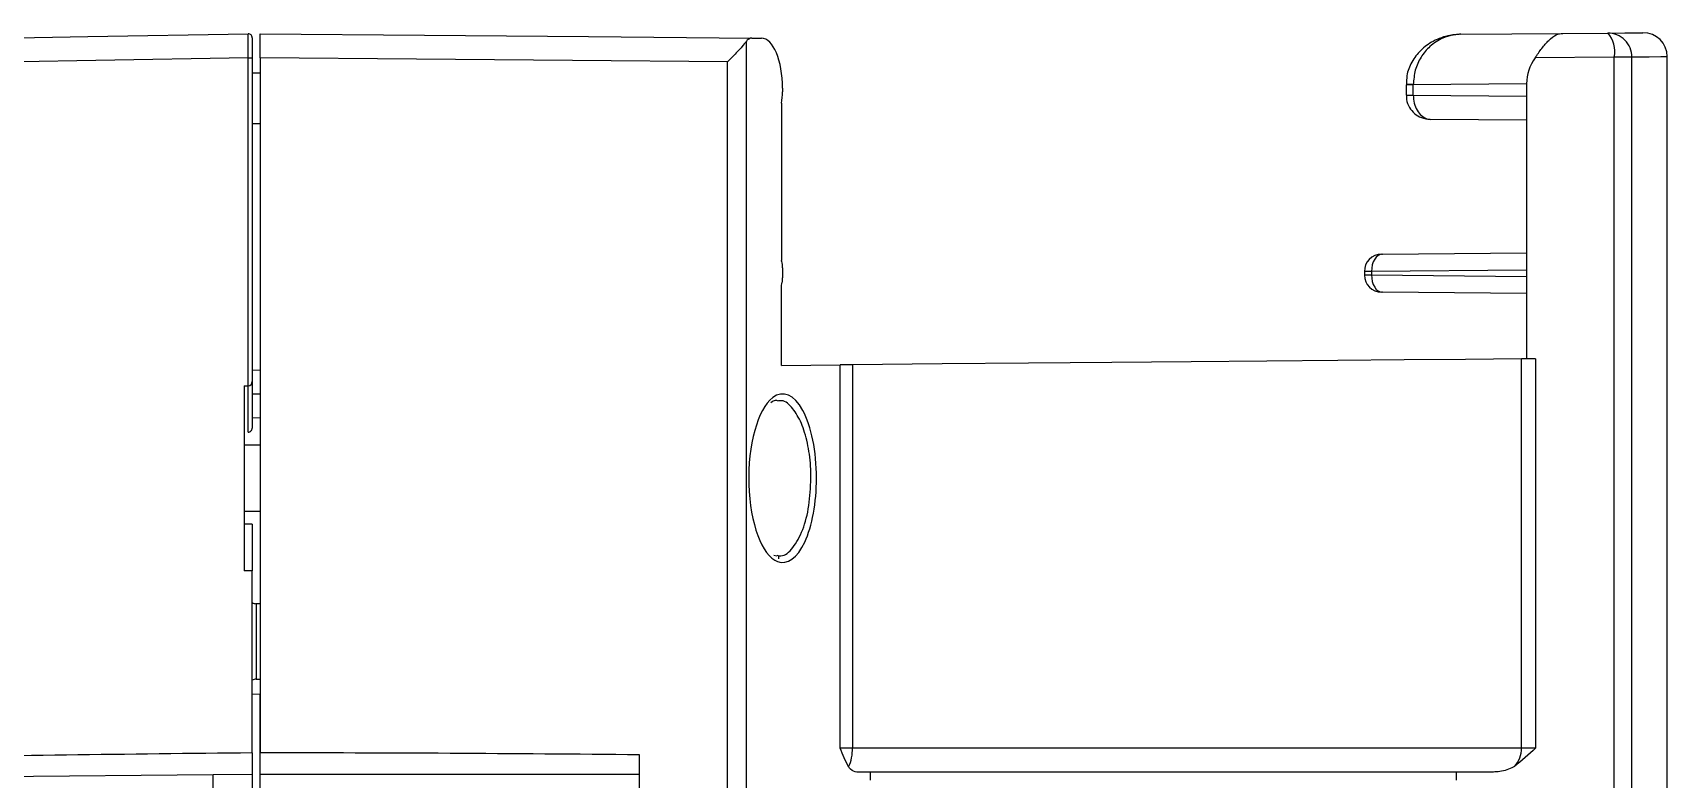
# Model space of a CAD drawing. Extents: x 12.3 to 108.7, y 1.1 to 80.4.
# Drawn here: x 47.151 to 51.217, y 18.477 to 20.334 of the extents above; entities that cross this region are included whole.
import ezdxf

# ---------------------------------------------------------------- set-up
doc = ezdxf.new("R2010")
doc.units = 0
doc.header["$MEASUREMENT"] = 0
doc.layers.add('OBJECT', color=7, linetype='CONTINUOUS')

msp = doc.modelspace()

# ---------------------------------------------------------------- linework, layer by layer
at = {"layer": 'OBJECT'}
for p, q in [((50.7036, 20.3299), (50.9567, 20.3321)), ((50.9567, 20.3321), (51.0686, 20.333)), ((48.9261, 18.3648), (48.9261, 20.3125)), ((48.9393, 20.3206), (48.9634, 20.3204)), ((47.6868, 20.2711), (47.6968, 20.2711)), ((47.6868, 19.4562), (47.6868, 20.2711)), ((47.6968, 20.2711), (47.6968, 19.4662)), ((47.7168, 20.2713), (47.7168, 18.5431)), ((48.8792, 18.3648), (48.8792, 20.2612)), ((51.085, 20.273), (50.8878, 20.2713)), ((51.085, 18.3814), (51.085, 20.273)), ((51.1285, 20.273), (51.085, 20.273)), ((51.1285, 18.3814), (51.1285, 20.273)), ((51.2168, 17.9356), (51.2168, 20.2738)), ((47.7168, 20.2328), (47.6968, 20.2328)), ((49.0161, 20.1958), (49.0161, 20.1865)), ((50.5669, 20.2045), (50.5669, 20.1784)), ((50.585, 20.2045), (50.5669, 20.2045)), ((50.5669, 20.1784), (50.585, 20.1784)), ((50.5671, 20.1784), (50.5671, 20.1783)), ((50.5697, 20.2045), (50.5697, 20.2047)), ((50.8668, 20.207), (50.585, 20.2045)), ((50.585, 20.2048), (50.585, 20.2045)), ((50.585, 20.1784), (50.585, 20.2045)), ((50.585, 20.1784), (50.585, 20.1783)), ((50.585, 20.1784), (50.8668, 20.176)), ((50.8668, 20.207), (50.8668, 20.176)), ((50.8668, 20.176), (50.8668, 19.5228)), ((49.0133, 20.1589), (49.0133, 19.7672)), ((47.6968, 20.1078), (47.7168, 20.1078)), ((50.8668, 20.1163), (50.6281, 20.1184)), ((50.5083, 19.7832), (50.8668, 19.7863)), ((49.0161, 19.7494), (49.0161, 19.724)), ((50.4632, 19.7401), (50.4632, 19.7314)), ((50.8668, 19.7435), (50.481, 19.7402)), ((50.481, 19.7402), (50.481, 19.7314)), ((50.481, 19.7314), (50.8668, 19.728)), ((49.0133, 19.5066), (49.0133, 19.7061)), ((50.8668, 19.6853), (50.5083, 19.6884)), ((50.8545, 18.5553), (50.8545, 19.5227)), ((50.8893, 19.523), (50.8893, 18.5553)), ((47.6968, 19.4946), (47.7168, 19.4953)), ((49.0133, 19.5066), (49.1591, 19.5079)), ((49.1591, 18.5553), (49.1591, 19.5079)), ((49.1898, 19.5081), (49.1898, 18.5553)), ((47.6768, 19.4562), (47.6768, 18.9962)), ((47.6768, 19.4562), (47.6868, 19.4562)), ((47.6868, 19.4562), (47.6868, 19.4562)), ((47.6868, 19.3407), (47.6868, 19.4562)), ((47.6968, 19.4662), (47.6968, 19.3509)), ((47.6968, 19.4362), (47.7168, 19.4362)), ((47.6968, 19.377), (47.7168, 19.3763)), ((47.7168, 19.3083), (47.6768, 19.3083)), ((47.6768, 19.1443), (47.7168, 19.1443)), ((47.6968, 19.1116), (47.6768, 19.1116)), ((47.6968, 19.1116), (47.6968, 18.9962)), ((49.0015, 19.0323), (48.9947, 19.0341)), ((49.0058, 19.0335), (49.0058, 19.0259)), ((47.6968, 18.9962), (47.6768, 18.9962)), ((47.6968, 18.5429), (47.6968, 18.9962)), ((47.7168, 18.9138), (47.7065, 18.914)), ((47.7065, 18.914), (47.7065, 18.7263)), ((47.7065, 18.7263), (47.7168, 18.7265)), ((47.6968, 18.6899), (47.7166, 18.6894)), ((47.7166, 18.6894), (47.7168, 18.6894)), ((47.7166, 18.4801), (47.7166, 18.6894)), ((47.6968, 18.5429), (47.6968, 18.489)), ((47.7168, 18.4891), (47.7168, 18.5431)), ((49.1591, 18.5553), (49.1898, 18.5553)), ((49.1898, 18.5553), (50.8545, 18.5553)), ((50.8545, 18.5553), (50.8893, 18.5553)), ((48.6598, 18.2224), (48.6598, 18.5382)), ((47.5999, 18.4883), (46.7738, 18.4817)), ((47.6968, 18.489), (47.5999, 18.4883)), ((47.5999, 16.2125), (47.5999, 18.4883)), ((47.6968, 18.489), (47.6968, 17.7435)), ((48.6598, 18.4898), (47.7168, 18.4891)), ((47.7168, 17.7453), (47.7168, 18.4891)), ((50.7807, 18.4953), (49.2006, 18.4953)), ((49.2338, 18.4953), (49.2338, 18.4757)), ((50.6928, 18.4757), (50.6928, 18.4953))]:
    msp.add_line(p, q, dxfattribs=at)
at = {"layer": 'OBJECT', "flags": 128}
for points in [[(46.4944, 20.3103), (46.8901, 20.3172), (47.2878, 20.3241), (47.6866, 20.3311)], [(47.7168, 20.3313), (48.1257, 20.3277), (48.5336, 20.3242), (48.9393, 20.3206)], [(51.0686, 20.333), (51.1115, 20.3334), (51.1402, 20.3337), (51.1545, 20.3338), (51.1563, 20.3338)], [(47.6868, 20.2711), (47.3082, 20.2645), (46.9304, 20.258), (46.5545, 20.2515)], [(48.8792, 20.2612), (48.4932, 20.2646), (48.1055, 20.2679), (47.7168, 20.2713)], [(51.2168, 20.2738), (51.215, 20.2738), (51.2006, 20.2737), (51.1717, 20.2734), (51.1285, 20.273)], [(50.5083, 19.7832), (50.5029, 19.7823), (50.4978, 19.7798), (50.493, 19.7758), (50.4889, 19.7705), (50.4855, 19.764), (50.483, 19.7566), (50.4815, 19.7485), (50.481, 19.7402)], [(50.5058, 19.7831), (50.5058, 19.7831), (50.5061, 19.7831), (50.5066, 19.7831), (50.5073, 19.7831), (50.5083, 19.7832)], [(50.481, 19.7402), (50.4742, 19.7401), (50.4689, 19.7401), (50.4652, 19.7401), (50.4634, 19.7401), (50.4632, 19.7401)], [(50.4632, 19.7314), (50.4634, 19.7314), (50.4652, 19.7314), (50.4689, 19.7314), (50.4742, 19.7314), (50.481, 19.7314)], [(50.481, 19.7314), (50.4815, 19.7231), (50.483, 19.715), (50.4855, 19.7076), (50.4889, 19.7011), (50.493, 19.6957), (50.4978, 19.6918), (50.5029, 19.6893), (50.5083, 19.6884)], [(50.5083, 19.6884), (50.5073, 19.6884), (50.5066, 19.6884), (50.5061, 19.6884), (50.5058, 19.6884), (50.5058, 19.6884)], [(50.8545, 19.5227), (50.7147, 19.5214), (50.562, 19.5201), (50.397, 19.5187), (50.2203, 19.5171), (50.0328, 19.5155), (49.8351, 19.5138), (49.6282, 19.512), (49.4128, 19.5101), (49.1898, 19.5081)], [(50.8893, 19.523), (50.879, 19.5229), (50.8695, 19.5228), (50.8612, 19.5227), (50.8545, 19.5227)], [(49.1898, 19.5081), (49.18, 19.5081), (49.1714, 19.508), (49.1643, 19.5079), (49.1591, 19.5079)]]:
    msp.add_lwpolyline(points, dxfattribs=at)
at = {"layer": 'OBJECT'}
for centre, radius, start, end in [((47.6868, 20.3211), 0.01, 0, 91), ((51.016, 20.2865), 0.0703, 348.9954, 41.5192), ((51.0688, 20.2734), 0.0597, 359.6925, 90.1765), ((51.1568, 20.2738), 0.06, 0.7164, 90.5), ((50.5809, 19.17), 1.0348, 89.7742, 90.7758), ((50.5691, 20.2514), 0.0467, 267.3346, 270.8211), ((50.581, 21.242), 1.0638, 269.2415, 270.216), ((50.5062, 19.7401), 0.043, 90.5, 180.3396), ((50.5062, 19.7314), 0.043, 180.3368, 269.5), ((47.6868, 19.4662), 0.01, 270, 0), ((47.7068, 18.934), 0.02, 240, 269), ((47.7068, 18.7063), 0.02, 91, 120), ((49.0837, 18.5521), 0.1062, 335.5638, 1.6947), ((50.7896, 18.5543), 0.0649, 316.3917, 0.8622)]:
    msp.add_arc(centre, radius, start, end, dxfattribs=at)
for centre, major_axis, ratio, start_param, end_param in [((48.9631, 20.1954), (0.0002, 0.125), 0.424265, 4.716067, 6.280145), ((51.0141, 20.2076), (0.1472, 0.0021), 0.848877, 2.589453, 3.129441), ((48.9907, 20.1862), (0.0001, 0.06), 0.424254, 4.2408, 4.717586), ((49.0162, 19.2262), (0, 0.2095), 0.402109, 4.712389, 6.581317), ((49.0162, 19.2262), (0, 0.2095), 0.402109, 0.298131, 2.991429), ((49.0162, 19.2262), (0, 0.2095), 0.402109, 2.991429, 4.712389), ((47.7168, 17.8432), (8, 0.0706), 0.087482, 1.572524, 1.688174), ((47.7168, 17.8432), (8, 0), 0.087489, 1.452647, 1.570796)]:
    msp.add_ellipse(centre, major_axis=major_axis, ratio=ratio, start_param=start_param, end_param=end_param, dxfattribs=at)
for points, knots in [([(47.6868, 20.2711), (47.6868, 20.2755), (47.6867, 20.2867), (47.6867, 20.3035), (47.6867, 20.3188), (47.6866, 20.3291), (47.6866, 20.3304), (47.6866, 20.3311)], [0, 0, 0, 0, 0.141321, 0.356011, 0.570678, 0.785335, 1, 1, 1, 1]), ([(47.7168, 20.2713), (47.7168, 20.278), (47.7168, 20.2915), (47.7168, 20.3095), (47.7168, 20.3231), (47.7168, 20.3303), (47.7168, 20.331), (47.7168, 20.3313)], [0, 0, 0, 0, 0.2147068, 0.4294076, 0.6441073, 0.8588001, 1, 1, 1, 1]), ([(50.8878, 20.2713), (50.8935, 20.2794), (50.9051, 20.2961), (50.9226, 20.3166), (50.9397, 20.3292), (50.9513, 20.332), (50.9566, 20.3321), (50.9567, 20.3321)], [0, 0, 0, 0, 0.2354874, 0.4845851, 0.7626297, 0.9960528, 1, 1, 1, 1]), ([(47.6968, 20.3211), (47.6968, 20.3206), (47.6968, 20.3194), (47.6968, 20.3108), (47.6968, 20.2981), (47.6968, 20.2841), (47.6968, 20.2748), (47.6968, 20.2711)], [0, 0, 0, 0, 0.214659, 0.429317, 0.643972, 0.858665, 1, 1, 1, 1]), ([(48.9261, 20.3125), (48.9227, 20.3082), (48.9148, 20.2984), (48.8976, 20.2799), (48.8848, 20.2668), (48.8792, 20.2613), (48.8792, 20.2612)], [0, 0, 0, 0, 0.307483, 0.706596, 0.996184, 1, 1, 1, 1]), ([(48.9393, 20.3206), (48.9354, 20.3197), (48.9308, 20.3185), (48.9268, 20.3133), (48.9261, 20.3125)], [0, 0, 0, 0, 0.8414566, 1, 1, 1, 1]), ([(50.7036, 20.3299), (50.6944, 20.3293), (50.6705, 20.3278), (50.6354, 20.315), (50.6027, 20.2915), (50.5803, 20.2618), (50.5679, 20.2317), (50.5681, 20.2122), (50.5682, 20.2047)], [0, 0, 0, 0, 0.135916, 0.353458, 0.540285, 0.718812, 0.892326, 1, 1, 1, 1]), ([(50.7036, 20.3299), (50.7034, 20.3299), (50.7033, 20.3299), (50.703, 20.3299), (50.7027, 20.3298), (50.702, 20.3298), (50.7005, 20.3298), (50.6973, 20.3297), (50.6909, 20.3291), (50.6774, 20.3271), (50.6541, 20.3197), (50.6265, 20.302), (50.6032, 20.274), (50.5879, 20.2412), (50.586, 20.2171), (50.585, 20.2048)], [0, 0, 0, 0, 0.002247, 0.002609, 0.003644, 0.007342, 0.014794, 0.029819, 0.060193, 0.122326, 0.256905, 0.463291, 0.644783, 0.820096, 1, 1, 1, 1]), ([(50.568, 20.1783), (50.5677, 20.1748), (50.5671, 20.1641), (50.5744, 20.1478), (50.5874, 20.1323), (50.6058, 20.1209), (50.6202, 20.1193), (50.6281, 20.1184)], [0, 0, 0, 0, 0.112623, 0.334573, 0.542696, 0.75144, 1, 1, 1, 1]), ([(50.585, 20.1783), (50.5854, 20.1715), (50.5864, 20.1581), (50.5938, 20.1403), (50.6047, 20.1266), (50.6168, 20.1197), (50.6248, 20.1184), (50.628, 20.1184), (50.6281, 20.1184)], [0, 0, 0, 0, 0.214044, 0.428055, 0.642717, 0.858753, 0.996614, 1, 1, 1, 1]), ([(49.0161, 19.7494), (49.016, 19.7521), (49.0158, 19.7577), (49.0145, 19.7636), (49.0136, 19.7664), (49.0133, 19.7672)], [0, 0, 0, 0, 0.418556, 0.836295, 1, 1, 1, 1]), ([(49.0133, 19.7061), (49.014, 19.7084), (49.0154, 19.7129), (49.0161, 19.7195), (49.0161, 19.7232), (49.0161, 19.724)], [0, 0, 0, 0, 0.44305, 0.887473, 1, 1, 1, 1]), ([(48.9872, 19.4145), (48.9911, 19.4172), (48.9968, 19.4212), (49.0015, 19.42), (49.003, 19.4197)], [0, 0, 0, 0, 0.683099, 1, 1, 1, 1]), ([(49.0867, 19.2262), (49.0865, 19.2362), (49.0859, 19.2666), (49.0788, 19.3154), (49.0633, 19.3657), (49.0412, 19.4021), (49.0201, 19.4209), (49.0072, 19.4185), (49.0037, 19.4178)], [0, 0, 0, 0, 0.095476, 0.288407, 0.48345, 0.691439, 0.9164, 1, 1, 1, 1]), ([(47.6868, 19.3407), (47.6878, 19.3408), (47.6898, 19.341), (47.6926, 19.3424), (47.6948, 19.3445), (47.6964, 19.3474), (47.6968, 19.3496), (47.6968, 19.3509), (47.6968, 19.3509)], [0, 0, 0, 0, 0.1778195, 0.3552436, 0.5426674, 0.7556545, 0.9920777, 1, 1, 1, 1]), ([(49.0015, 19.0345), (49.005, 19.0337), (49.0188, 19.0304), (49.0424, 19.0507), (49.0668, 19.0939), (49.0835, 19.1559), (49.0857, 19.2029), (49.0867, 19.2262)], [0, 0, 0, 0, 0.083884, 0.325209, 0.562218, 0.782927, 1, 1, 1, 1]), ([(49.1804, 18.5082), (49.173, 18.523), (49.1656, 18.5378), (49.1591, 18.5552), (49.1591, 18.5553)], [0, 0, 0, 0, 0.995848, 1, 1, 1, 1]), ([(50.8893, 18.5553), (50.8893, 18.5552), (50.873, 18.5384), (50.8548, 18.5239), (50.8366, 18.5095)], [0, 0, 0, 0, 0.004308, 1, 1, 1, 1]), ([(49.2006, 18.4953), (49.1954, 18.4964), (49.1883, 18.4978), (49.182, 18.5061), (49.1804, 18.5082)], [0, 0, 0, 0, 0.741139, 1, 1, 1, 1]), ([(50.8366, 18.5095), (50.8345, 18.5084), (50.8219, 18.5013), (50.8027, 18.4961), (50.7857, 18.4955), (50.7807, 18.4953)], [0, 0, 0, 0, 0.1205655, 0.7418779, 1, 1, 1, 1]), ([(47.7168, 18.4792), (47.7168, 18.4793), (47.7166, 18.4796), (47.7166, 18.4799), (47.7166, 18.4801)], [0, 0, 0, 0, 0.350822, 1, 1, 1, 1])]:
    msp.add_open_spline(points, degree=3, knots=knots, dxfattribs=at)

doc.saveas('drawing.dxf')
